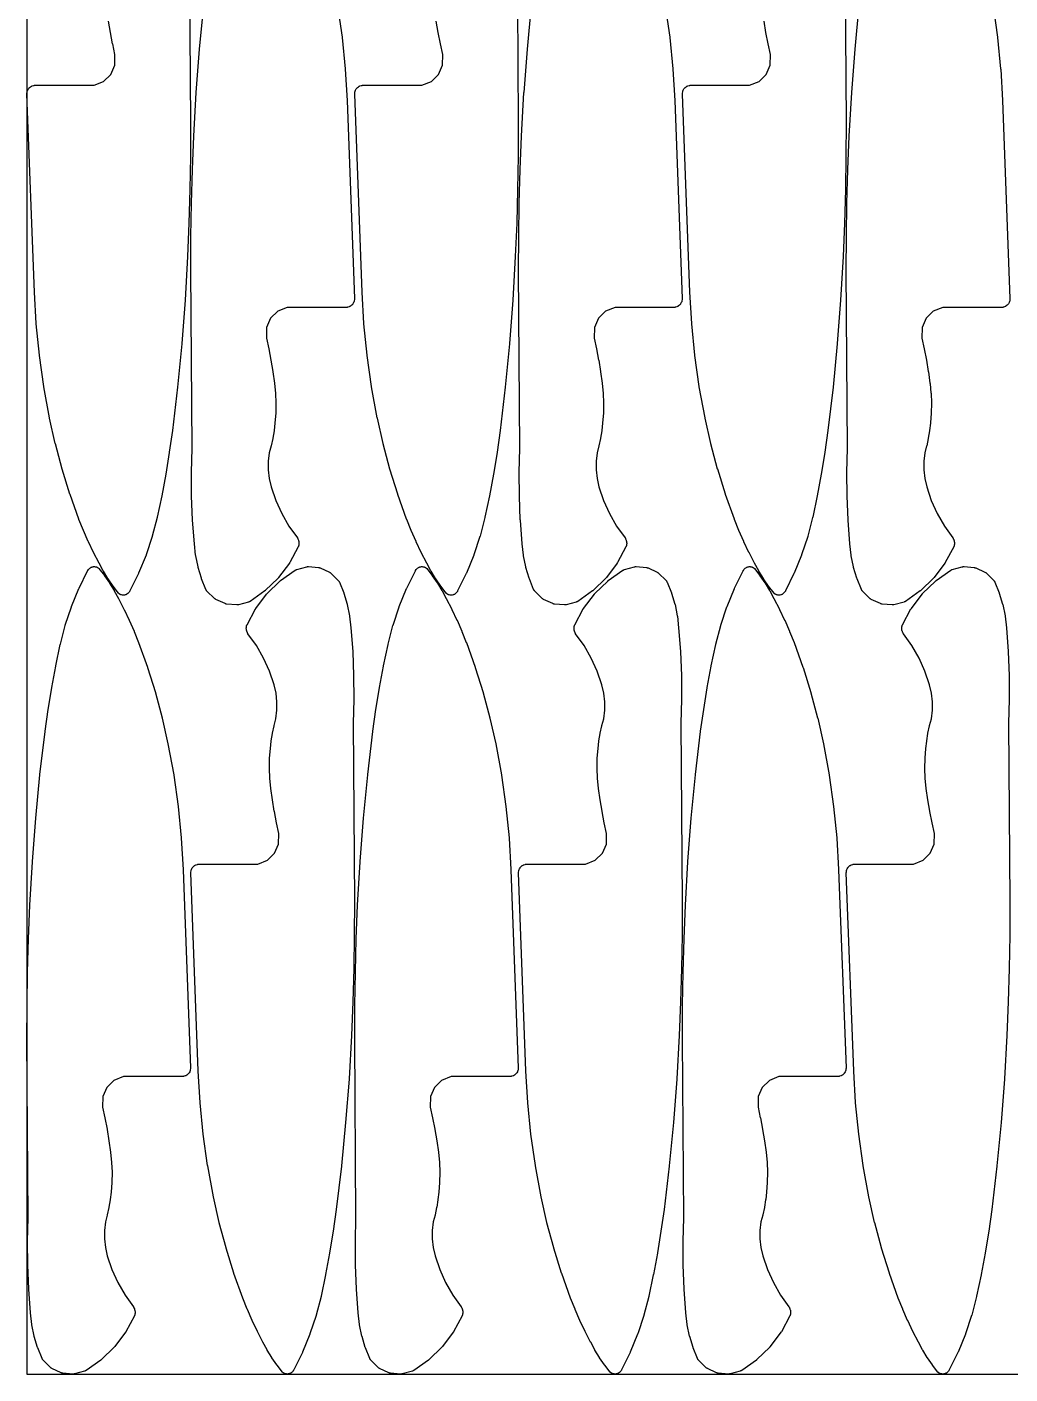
# Model space of a CAD drawing. Header units: metres. Extents: x 0 to 3000, y 0 to 1100.
# Drawn here: x 0 to 401, y 0 to 550 of the extents above; entities that cross this region are included whole.
import ezdxf

# ---------------------------------------------------------------- set-up
doc = ezdxf.new("R2010")
doc.units = ezdxf.units.M

msp = doc.modelspace()

# ---------------------------------------------------------------- linework, layer by layer
at = {"color": 7}
msp.add_lwpolyline([(0, 0), (3000, 0), (3000, 1100), (0, 1100), (0, 0)], close=True, dxfattribs=at)
at = {"color": 1}
for points in [[(66.27, 583.81), (66.79, 510.93), (66.79, 510.92), (66.79, 510.91), (66.74, 497.26), (66.74, 497.24), (66.51, 483.6), (66.51, 483.57), (66.13, 469.94), (66.13, 469.91), (65.58, 456.28), (65.58, 456.26), (65.58, 456.25), (64.58, 438.49), (64.58, 438.44), (63.21, 420.71), (63.21, 420.67), (61.48, 402.96), (61.47, 402.92), (59.37, 385.25), (59.37, 385.23), (59.37, 385.21), (58.12, 376.34), (58.11, 376.3), (56.67, 367.46), (56.66, 367.42), (55.02, 358.61), (55.01, 358.57), (53.17, 349.81), (53.16, 349.76), (53.15, 349.72), (51.18, 342.05), (51.14, 341.91), (48.64, 334.41), (48.6, 334.28), (45.59, 326.96), (45.53, 326.84), (42.03, 319.73), (42.02, 319.71), (42.01, 319.69), (41.97, 319.63), (41.93, 319.56), (41.92, 319.54), (41.91, 319.52), (41.7, 319.2), (41.58, 319.04), (41.45, 318.9), (41.31, 318.76), (41.15, 318.64), (40.84, 318.43), (40.68, 318.33), (40.51, 318.25), (40.33, 318.18), (40.15, 318.13), (39.78, 318.05), (39.59, 318.01), (39.4, 318), (39.2, 318), (39.01, 318.03), (38.62, 318.09), (38.57, 318.11), (38.52, 318.11), (38.48, 318.13), (38.43, 318.14), (38.38, 318.15), (38.33, 318.17), (38.29, 318.18), (38.25, 318.2), (38.2, 318.22), (38.15, 318.24), (38.11, 318.26), (38.07, 318.28), (38.02, 318.3), (37.98, 318.33), (37.94, 318.35), (37.9, 318.37), (37.85, 318.4), (37.81, 318.43), (37.77, 318.46), (37.73, 318.49), (37.7, 318.52), (37.65, 318.55), (37.62, 318.58), (37.59, 318.61), (37.55, 318.65), (37.51, 318.69), (37.48, 318.72), (37.45, 318.76), (37.42, 318.8), (37.38, 318.84), (35.2, 321.64), (35.13, 321.73), (33.11, 324.66), (33.04, 324.75), (31.19, 327.78), (31.13, 327.88), (29.45, 331.02), (29.44, 331.03), (29.43, 331.05), (27.19, 335.38), (27.16, 335.44), (25.06, 339.84), (25.03, 339.9), (23.07, 344.37), (23.05, 344.43), (21.23, 348.96), (21.22, 349), (21.21, 349.03), (17.6, 359.1), (17.57, 359.18), (14.39, 369.39), (14.36, 369.47), (11.6, 379.8), (11.58, 379.88), (9.24, 390.32), (9.23, 390.35), (9.23, 390.39), (6.89, 403.06), (6.88, 403.14), (5.07, 415.88), (5.06, 415.97), (3.79, 428.77), (3.78, 428.86), (3.03, 441.71), (3.03, 441.73), (3.03, 441.75), (0, 522.58), (0, 522.67), (0, 522.76), (0, 522.77), (0, 522.77), (0.01, 522.86), (0.02, 522.95), (0.11, 523.51), (0.14, 523.69), (0.19, 523.87), (0.26, 524.04), (0.35, 524.21), (0.62, 524.67), (0.72, 524.83), (0.83, 524.97), (0.95, 525.1), (1.09, 525.23), (1.51, 525.57), (1.66, 525.68), (1.82, 525.77), (1.99, 525.86), (2.16, 525.92), (2.69, 526.09), (2.71, 526.1), (2.72, 526.1), (2.8, 526.12), (2.88, 526.14), (2.9, 526.15), (2.91, 526.15), (3, 526.16), (3.08, 526.18), (3.09, 526.18), (3.11, 526.18), (3.19, 526.18), (3.27, 526.19), (3.29, 526.19), (3.3, 526.19), (27.39, 526.19), (31.31, 527.77), (31.31, 527.77), (34.21, 530.62), (35.84, 534.33), (35.94, 538.71), (35, 543.07), (34.99, 543.11), (34.1, 547.72), (34.09, 547.77), (33.31, 552.4)], [(200.06, 583.81), (200.58, 510.93), (200.58, 510.92), (200.58, 510.91), (200.52, 497.26), (200.52, 497.24), (200.3, 483.6), (200.3, 483.57), (199.91, 469.94), (199.91, 469.91), (199.36, 456.28), (199.36, 456.26), (199.36, 456.25), (198.36, 438.49), (198.36, 438.44), (197, 420.71), (196.99, 420.67), (195.26, 402.96), (195.26, 402.92), (193.16, 385.25), (193.15, 385.23), (193.15, 385.21), (191.9, 376.34), (191.9, 376.3), (190.45, 367.46), (190.45, 367.42), (188.81, 358.61), (188.8, 358.57), (186.96, 349.81), (186.95, 349.76), (186.94, 349.72), (184.96, 342.05), (184.93, 341.91), (182.43, 334.41), (182.38, 334.28), (179.38, 326.96), (179.32, 326.84), (175.81, 319.73), (175.8, 319.71), (175.79, 319.69), (175.76, 319.63), (175.72, 319.56), (175.71, 319.54), (175.69, 319.52), (175.48, 319.2), (175.37, 319.04), (175.24, 318.9), (175.09, 318.76), (174.94, 318.64), (174.63, 318.43), (174.47, 318.33), (174.3, 318.25), (174.12, 318.18), (173.93, 318.13), (173.57, 318.05), (173.38, 318.01), (173.18, 318), (172.99, 318), (172.79, 318.03), (172.41, 318.09), (172.36, 318.11), (172.31, 318.11), (172.26, 318.13), (172.22, 318.14), (172.17, 318.15), (172.12, 318.17), (172.08, 318.18), (172.03, 318.2), (171.98, 318.22), (171.94, 318.24), (171.89, 318.26), (171.85, 318.28), (171.81, 318.3), (171.76, 318.33), (171.72, 318.35), (171.68, 318.37), (171.64, 318.4), (171.6, 318.43), (171.56, 318.46), (171.52, 318.49), (171.48, 318.52), (171.44, 318.55), (171.41, 318.58), (171.37, 318.61), (171.34, 318.65), (171.3, 318.69), (171.27, 318.72), (171.24, 318.76), (171.2, 318.8), (171.17, 318.84), (168.98, 321.64), (168.92, 321.73), (166.89, 324.66), (166.83, 324.75), (164.97, 327.78), (164.92, 327.88), (163.23, 331.02), (163.23, 331.03), (163.22, 331.05), (160.98, 335.38), (160.95, 335.44), (158.85, 339.84), (158.82, 339.9), (156.86, 344.37), (156.84, 344.43), (155.02, 348.96), (155.01, 349), (154.99, 349.03), (151.39, 359.1), (151.36, 359.18), (148.17, 369.39), (148.15, 369.47), (145.38, 379.8), (145.37, 379.88), (143.03, 390.32), (143.02, 390.35), (143.01, 390.39), (140.68, 403.06), (140.67, 403.14), (138.86, 415.88), (138.85, 415.97), (137.57, 428.77), (137.56, 428.86), (136.82, 441.71), (136.82, 441.73), (136.81, 441.75), (133.79, 522.58), (133.79, 522.67), (133.79, 522.76), (133.79, 522.77), (133.79, 522.77), (133.8, 522.86), (133.81, 522.95), (133.89, 523.51), (133.93, 523.69), (133.98, 523.87), (134.05, 524.04), (134.14, 524.21), (134.41, 524.67), (134.5, 524.83), (134.62, 524.97), (134.74, 525.1), (134.88, 525.23), (135.3, 525.57), (135.45, 525.68), (135.6, 525.77), (135.77, 525.86), (135.95, 525.92), (136.48, 526.09), (136.49, 526.1), (136.51, 526.1), (136.59, 526.12), (136.67, 526.14), (136.68, 526.15), (136.7, 526.15), (136.78, 526.16), (136.86, 526.18), (136.88, 526.18), (136.89, 526.18), (136.98, 526.18), (137.06, 526.19), (137.07, 526.19), (137.09, 526.19), (161.18, 526.19), (165.1, 527.77), (165.1, 527.77), (168, 530.62), (169.63, 534.33), (169.73, 538.71), (168.78, 543.07), (168.77, 543.11), (167.89, 547.72), (167.88, 547.77), (167.1, 552.4)], [(333.84, 583.81), (334.36, 510.93), (334.36, 510.92), (334.36, 510.91), (334.31, 497.26), (334.31, 497.24), (334.09, 483.6), (334.08, 483.57), (333.7, 469.94), (333.7, 469.91), (333.15, 456.28), (333.15, 456.26), (333.15, 456.25), (332.15, 438.49), (332.15, 438.44), (330.78, 420.71), (330.78, 420.67), (329.05, 402.96), (329.04, 402.92), (326.94, 385.25), (326.94, 385.23), (326.94, 385.21), (325.69, 376.34), (325.68, 376.3), (324.24, 367.46), (324.23, 367.42), (322.59, 358.61), (322.58, 358.57), (320.75, 349.81), (320.73, 349.76), (320.73, 349.72), (318.75, 342.05), (318.71, 341.91), (316.22, 334.41), (316.17, 334.28), (313.16, 326.96), (313.11, 326.84), (309.6, 319.73), (309.59, 319.71), (309.58, 319.69), (309.54, 319.63), (309.5, 319.56), (309.49, 319.54), (309.48, 319.52), (309.27, 319.2), (309.15, 319.04), (309.02, 318.9), (308.88, 318.76), (308.72, 318.64), (308.41, 318.43), (308.25, 318.33), (308.08, 318.25), (307.9, 318.18), (307.72, 318.13), (307.35, 318.05), (307.16, 318.01), (306.97, 318), (306.77, 318), (306.58, 318.03), (306.2, 318.09), (306.15, 318.11), (306.09, 318.11), (306.05, 318.13), (306, 318.14), (305.96, 318.15), (305.91, 318.17), (305.86, 318.18), (305.82, 318.2), (305.77, 318.22), (305.72, 318.24), (305.68, 318.26), (305.64, 318.28), (305.59, 318.3), (305.55, 318.33), (305.51, 318.35), (305.47, 318.37), (305.42, 318.4), (305.38, 318.43), (305.34, 318.46), (305.31, 318.49), (305.27, 318.52), (305.23, 318.55), (305.19, 318.58), (305.16, 318.61), (305.12, 318.65), (305.08, 318.69), (305.05, 318.72), (305.02, 318.76), (304.99, 318.8), (304.96, 318.84), (302.77, 321.64), (302.7, 321.73), (300.68, 324.66), (300.62, 324.75), (298.76, 327.78), (298.7, 327.88), (297.02, 331.02), (297.01, 331.03), (297, 331.05), (294.76, 335.38), (294.73, 335.44), (292.63, 339.84), (292.61, 339.9), (290.65, 344.37), (290.62, 344.43), (288.81, 348.96), (288.79, 349), (288.78, 349.03), (285.17, 359.1), (285.15, 359.18), (281.96, 369.39), (281.94, 369.47), (279.17, 379.8), (279.15, 379.88), (276.81, 390.32), (276.81, 390.35), (276.8, 390.39), (274.47, 403.06), (274.45, 403.14), (272.65, 415.88), (272.64, 415.97), (271.36, 428.77), (271.35, 428.86), (270.6, 441.71), (270.6, 441.73), (270.6, 441.75), (267.57, 522.58), (267.57, 522.67), (267.57, 522.76), (267.57, 522.77), (267.57, 522.77), (267.58, 522.86), (267.59, 522.95), (267.68, 523.51), (267.71, 523.69), (267.77, 523.87), (267.84, 524.04), (267.92, 524.21), (268.19, 524.67), (268.29, 524.83), (268.4, 524.97), (268.53, 525.1), (268.66, 525.23), (269.08, 525.57), (269.23, 525.68), (269.39, 525.77), (269.56, 525.86), (269.73, 525.92), (270.26, 526.09), (270.28, 526.1), (270.3, 526.1), (270.38, 526.12), (270.45, 526.14), (270.47, 526.15), (270.49, 526.15), (270.57, 526.16), (270.65, 526.18), (270.66, 526.18), (270.68, 526.18), (270.76, 526.18), (270.84, 526.19), (270.86, 526.19), (270.88, 526.19), (294.96, 526.19), (298.88, 527.77), (298.88, 527.77), (301.78, 530.62), (303.41, 534.33), (303.51, 538.71), (302.57, 543.07), (302.56, 543.11), (301.67, 547.72), (301.66, 547.77), (300.89, 552.4)], [(126.81, 558.52), (128.61, 545.78), (128.62, 545.7), (129.9, 532.89), (129.91, 532.8), (130.66, 519.95), (130.66, 519.93), (130.66, 519.91), (133.69, 439.08), (133.68, 438.99), (133.68, 438.9), (133.68, 438.89), (133.68, 438.89), (133.67, 438.8), (133.66, 438.71), (133.58, 438.15), (133.54, 437.97), (133.49, 437.79), (133.42, 437.62), (133.34, 437.46), (133.07, 436.99), (132.97, 436.83), (132.86, 436.69), (132.73, 436.56), (132.6, 436.43), (132.18, 436.09), (132.03, 435.98), (131.87, 435.89), (131.7, 435.81), (131.53, 435.74), (130.99, 435.57), (130.98, 435.56), (130.96, 435.56), (130.88, 435.54), (130.8, 435.52), (130.79, 435.52), (130.77, 435.51), (130.69, 435.5), (130.61, 435.49), (130.59, 435.48), (130.58, 435.48), (130.5, 435.48), (130.41, 435.47), (130.4, 435.47), (130.38, 435.47), (106.29, 435.47), (102.37, 433.89), (102.37, 433.89), (99.48, 431.05), (97.84, 427.33), (97.74, 422.95), (98.69, 418.59), (98.7, 418.55), (99.59, 413.94), (99.59, 413.89), (100.37, 409.26), (100.38, 409.22), (101.05, 404.57), (101.05, 404.53), (101.06, 404.49), (101.46, 400.54), (101.46, 400.42), (101.62, 396.46), (101.62, 396.34), (101.54, 392.38), (101.54, 392.26), (101.22, 388.31), (101.21, 388.28), (101.21, 388.25), (100.87, 385.22), (100.86, 385.11), (100.37, 382.11), (100.35, 382.01), (99.7, 379.03), (99.68, 378.93), (98.92, 376.13), (98.53, 372.67), (98.52, 369.15), (98.91, 365.66), (99.7, 362.21), (101.59, 356.66), (104, 351.32), (106.92, 346.24), (110.38, 341.38), (110.43, 341.3), (110.48, 341.22), (110.48, 341.22), (110.49, 341.21), (110.53, 341.13), (110.57, 341.05), (110.74, 340.69), (110.81, 340.52), (110.86, 340.34), (110.95, 339.96), (110.99, 339.78), (111.01, 339.6), (111.03, 339.21), (111.03, 339.02), (111.02, 338.83), (110.96, 338.45), (110.95, 338.38), (110.94, 338.32), (110.93, 338.28), (110.93, 338.25), (110.91, 338.19), (110.89, 338.13), (110.88, 338.1), (110.88, 338.06), (110.85, 338), (110.83, 337.94), (110.81, 337.91), (110.8, 337.88), (110.77, 337.82), (110.74, 337.76), (107.28, 331.3), (107.21, 331.17), (107.12, 331.04), (102.73, 325.22), (102.63, 325.11), (102.53, 324.99), (97.3, 319.92), (97.19, 319.81), (97.06, 319.72), (91.08, 315.48), (91.04, 315.45), (90.99, 315.42), (90.95, 315.4), (90.92, 315.38), (90.87, 315.35), (90.82, 315.32), (90.78, 315.31), (90.74, 315.29), (90.69, 315.27), (90.64, 315.25), (90.6, 315.23), (90.56, 315.22), (90.51, 315.2), (90.45, 315.19), (86.34, 314.07), (86.16, 314.03), (85.99, 314.01), (85.81, 314), (85.64, 314.01), (81.51, 314.37), (81.34, 314.39), (81.17, 314.43), (81.01, 314.48), (80.85, 314.55), (77.09, 316.28), (76.93, 316.37), (76.78, 316.46), (76.64, 316.57), (76.51, 316.68), (73.49, 319.7), (73.49, 319.7), (73.48, 319.71), (73.42, 319.78), (73.36, 319.84), (73.36, 319.85), (73.35, 319.86), (73.3, 319.93), (73.25, 320), (73.24, 320.01), (73.24, 320.01), (73.19, 320.09), (73.14, 320.17), (73.14, 320.18), (73.14, 320.18), (73.1, 320.27), (73.06, 320.35), (73.06, 320.35), (73.05, 320.36), (71.29, 324.7), (71.23, 324.88), (69.87, 329.35), (69.83, 329.53), (68.89, 334.11), (68.86, 334.29), (68.34, 338.95), (68.34, 338.99), (68.34, 339.02), (67.62, 348.67), (67.62, 348.74), (67.23, 358.41), (67.22, 358.47), (67.16, 368.15), (67.16, 368.21), (67.42, 377.85), (66.89, 450.73), (66.89, 450.74), (66.89, 450.75), (66.95, 464.4), (66.95, 464.42), (67.17, 478.06), (67.17, 478.09), (67.56, 491.72), (67.56, 491.75), (68.11, 505.38), (68.11, 505.4), (68.11, 505.41), (69.11, 523.18), (69.11, 523.22), (70.48, 540.95), (70.48, 540.99), (72.21, 558.7)], [(260.59, 558.52), (262.4, 545.78), (262.41, 545.7), (263.69, 532.89), (263.69, 532.8), (264.44, 519.95), (264.44, 519.93), (264.44, 519.91), (267.47, 439.08), (267.47, 438.99), (267.47, 438.9), (267.47, 438.89), (267.47, 438.89), (267.46, 438.8), (267.45, 438.71), (267.37, 438.15), (267.33, 437.97), (267.28, 437.79), (267.21, 437.62), (267.12, 437.46), (266.85, 436.99), (266.75, 436.83), (266.64, 436.69), (266.52, 436.56), (266.38, 436.43), (265.96, 436.09), (265.81, 435.98), (265.65, 435.89), (265.49, 435.81), (265.31, 435.74), (264.78, 435.57), (264.76, 435.56), (264.75, 435.56), (264.67, 435.54), (264.59, 435.52), (264.57, 435.52), (264.56, 435.51), (264.48, 435.5), (264.4, 435.49), (264.38, 435.48), (264.36, 435.48), (264.28, 435.48), (264.2, 435.47), (264.18, 435.47), (264.17, 435.47), (240.08, 435.47), (236.16, 433.89), (236.16, 433.89), (233.26, 431.05), (231.63, 427.33), (231.53, 422.95), (232.48, 418.59), (232.49, 418.55), (233.37, 413.94), (233.38, 413.89), (234.16, 409.26), (234.17, 409.22), (234.83, 404.57), (234.84, 404.53), (234.84, 404.49), (235.24, 400.54), (235.25, 400.42), (235.41, 396.46), (235.41, 396.34), (235.33, 392.38), (235.32, 392.26), (235, 388.31), (235, 388.28), (235, 388.25), (234.66, 385.22), (234.65, 385.11), (234.15, 382.11), (234.14, 382.01), (233.49, 379.03), (233.46, 378.93), (232.7, 376.13), (232.31, 372.67), (232.31, 369.15), (232.7, 365.66), (233.48, 362.21), (235.37, 356.66), (237.79, 351.32), (240.71, 346.24), (244.17, 341.38), (244.22, 341.3), (244.27, 341.22), (244.27, 341.22), (244.27, 341.21), (244.32, 341.13), (244.36, 341.05), (244.52, 340.69), (244.59, 340.52), (244.64, 340.34), (244.74, 339.96), (244.77, 339.78), (244.79, 339.6), (244.82, 339.21), (244.82, 339.02), (244.8, 338.83), (244.75, 338.45), (244.74, 338.38), (244.73, 338.32), (244.72, 338.28), (244.71, 338.25), (244.7, 338.19), (244.68, 338.13), (244.67, 338.1), (244.66, 338.06), (244.64, 338), (244.61, 337.94), (244.6, 337.91), (244.59, 337.88), (244.56, 337.82), (244.53, 337.76), (241.07, 331.3), (240.99, 331.17), (240.9, 331.04), (236.52, 325.22), (236.42, 325.11), (236.31, 324.99), (231.09, 319.92), (230.97, 319.81), (230.85, 319.72), (224.87, 315.48), (224.82, 315.45), (224.77, 315.42), (224.74, 315.4), (224.7, 315.38), (224.65, 315.35), (224.6, 315.32), (224.57, 315.31), (224.53, 315.29), (224.48, 315.27), (224.42, 315.25), (224.38, 315.23), (224.35, 315.22), (224.29, 315.2), (224.24, 315.19), (220.12, 314.07), (219.95, 314.03), (219.78, 314.01), (219.6, 314), (219.42, 314.01), (215.3, 314.37), (215.13, 314.39), (214.96, 314.43), (214.79, 314.48), (214.63, 314.55), (210.87, 316.28), (210.71, 316.37), (210.57, 316.46), (210.43, 316.57), (210.3, 316.68), (207.28, 319.7), (207.28, 319.7), (207.27, 319.71), (207.21, 319.78), (207.15, 319.84), (207.14, 319.85), (207.14, 319.86), (207.09, 319.93), (207.03, 320), (207.03, 320.01), (207.02, 320.01), (206.98, 320.09), (206.93, 320.17), (206.93, 320.18), (206.92, 320.18), (206.89, 320.27), (206.85, 320.35), (206.84, 320.35), (206.84, 320.36), (205.08, 324.7), (205.02, 324.88), (203.66, 329.35), (203.61, 329.53), (202.67, 334.11), (202.64, 334.29), (202.13, 338.95), (202.13, 338.99), (202.12, 339.02), (201.41, 348.67), (201.4, 348.74), (201.01, 358.41), (201.01, 358.47), (200.94, 368.15), (200.94, 368.21), (201.2, 377.85), (200.68, 450.73), (200.68, 450.74), (200.68, 450.75), (200.74, 464.4), (200.74, 464.42), (200.96, 478.06), (200.96, 478.09), (201.34, 491.72), (201.35, 491.75), (201.9, 505.38), (201.9, 505.4), (201.9, 505.41), (202.89, 523.18), (202.9, 523.22), (204.26, 540.95), (204.26, 540.99), (206, 558.7)], [(394.38, 558.52), (396.18, 545.78), (396.19, 545.7), (397.47, 532.89), (397.48, 532.8), (398.23, 519.95), (398.23, 519.93), (398.23, 519.91), (401.26, 439.08), (401.26, 438.99), (401.26, 438.9), (401.26, 438.89), (401.26, 438.89), (401.25, 438.8), (401.24, 438.71), (401.15, 438.15), (401.12, 437.97), (401.06, 437.79), (400.99, 437.62), (400.91, 437.46), (400.64, 436.99), (400.54, 436.83), (400.43, 436.69), (400.3, 436.56), (400.17, 436.43), (399.75, 436.09), (399.6, 435.98), (399.44, 435.89), (399.27, 435.81), (399.1, 435.74), (398.57, 435.57), (398.55, 435.56), (398.53, 435.56), (398.45, 435.54), (398.38, 435.52), (398.36, 435.52), (398.34, 435.51), (398.26, 435.5), (398.18, 435.49), (398.17, 435.48), (398.15, 435.48), (398.07, 435.48), (397.99, 435.47), (397.97, 435.47), (397.95, 435.47), (373.87, 435.47), (369.95, 433.89), (369.95, 433.89), (367.05, 431.05), (365.41, 427.33), (365.32, 422.95), (366.26, 418.59), (366.27, 418.55), (367.16, 413.94), (367.17, 413.89), (367.94, 409.26), (367.95, 409.22), (368.62, 404.57), (368.62, 404.53), (368.63, 404.49), (369.03, 400.54), (369.04, 400.42), (369.19, 396.46), (369.2, 396.34), (369.12, 392.38), (369.11, 392.26), (368.79, 388.31), (368.78, 388.28), (368.78, 388.25), (368.45, 385.22), (368.43, 385.11), (367.94, 382.11), (367.92, 382.01), (367.27, 379.03), (367.25, 378.93), (366.49, 376.13), (366.1, 372.67), (366.09, 369.15), (366.48, 365.66), (367.27, 362.21), (369.16, 356.66), (371.57, 351.32), (374.49, 346.24), (377.96, 341.38), (378, 341.3), (378.05, 341.22), (378.06, 341.22), (378.06, 341.21), (378.1, 341.13), (378.14, 341.05), (378.31, 340.69), (378.38, 340.52), (378.43, 340.34), (378.52, 339.96), (378.56, 339.78), (378.58, 339.6), (378.6, 339.21), (378.6, 339.02), (378.59, 338.83), (378.54, 338.45), (378.52, 338.38), (378.51, 338.32), (378.51, 338.28), (378.5, 338.25), (378.48, 338.19), (378.47, 338.13), (378.46, 338.1), (378.45, 338.06), (378.42, 338), (378.4, 337.94), (378.39, 337.91), (378.37, 337.88), (378.34, 337.82), (378.32, 337.76), (374.86, 331.3), (374.78, 331.17), (374.69, 331.04), (370.3, 325.22), (370.21, 325.11), (370.1, 324.99), (364.87, 319.92), (364.76, 319.81), (364.64, 319.72), (358.66, 315.48), (358.61, 315.45), (358.56, 315.42), (358.53, 315.4), (358.49, 315.38), (358.44, 315.35), (358.39, 315.32), (358.35, 315.31), (358.32, 315.29), (358.26, 315.27), (358.21, 315.25), (358.17, 315.23), (358.13, 315.22), (358.08, 315.2), (358.02, 315.19), (353.91, 314.07), (353.74, 314.03), (353.56, 314.01), (353.39, 314), (353.21, 314.01), (349.08, 314.37), (348.91, 314.39), (348.74, 314.43), (348.58, 314.48), (348.42, 314.55), (344.66, 316.28), (344.5, 316.37), (344.35, 316.46), (344.21, 316.57), (344.08, 316.68), (341.07, 319.7), (341.06, 319.7), (341.06, 319.71), (341, 319.78), (340.93, 319.84), (340.93, 319.85), (340.92, 319.86), (340.87, 319.93), (340.82, 320), (340.81, 320.01), (340.81, 320.01), (340.76, 320.09), (340.72, 320.17), (340.71, 320.18), (340.71, 320.18), (340.67, 320.27), (340.63, 320.35), (340.63, 320.35), (340.63, 320.36), (338.86, 324.7), (338.8, 324.88), (337.44, 329.35), (337.4, 329.53), (336.46, 334.11), (336.43, 334.29), (335.91, 338.95), (335.91, 338.99), (335.91, 339.02), (335.19, 348.67), (335.19, 348.74), (334.8, 358.41), (334.8, 358.47), (334.73, 368.15), (334.73, 368.21), (334.99, 377.85), (334.46, 450.73), (334.47, 450.74), (334.46, 450.75), (334.52, 464.4), (334.52, 464.42), (334.74, 478.06), (334.74, 478.09), (335.13, 491.72), (335.13, 491.75), (335.68, 505.38), (335.68, 505.4), (335.68, 505.41), (336.68, 523.18), (336.68, 523.22), (338.05, 540.95), (338.05, 540.99), (339.78, 558.7)]]:
    msp.add_lwpolyline(points, dxfattribs=at)
for points in [[(35.48, 119.89), (32.58, 117.05), (30.95, 113.33), (30.85, 108.95), (31.8, 104.59), (31.81, 104.55), (32.69, 99.94), (32.7, 99.89), (33.48, 95.26), (33.49, 95.22), (34.15, 90.57), (34.16, 90.53), (34.16, 90.49), (34.56, 86.54), (34.57, 86.42), (34.73, 82.46), (34.73, 82.34), (34.65, 78.38), (34.64, 78.26), (34.32, 74.31), (34.32, 74.28), (34.32, 74.25), (33.98, 71.22), (33.97, 71.11), (33.48, 68.11), (33.46, 68.01), (32.81, 65.03), (32.79, 64.93), (32.03, 62.13), (31.63, 58.67), (31.63, 55.15), (32.02, 51.66), (32.8, 48.21), (34.69, 42.66), (37.11, 37.32), (40.03, 32.24), (43.49, 27.38), (43.54, 27.3), (43.59, 27.22), (43.59, 27.22), (43.6, 27.21), (43.64, 27.13), (43.68, 27.05), (43.84, 26.69), (43.91, 26.52), (43.97, 26.34), (44.06, 25.96), (44.1, 25.78), (44.11, 25.6), (44.14, 25.21), (44.14, 25.02), (44.12, 24.83), (44.07, 24.45), (44.06, 24.38), (44.05, 24.32), (44.04, 24.28), (44.04, 24.25), (44.02, 24.19), (44, 24.13), (43.99, 24.1), (43.98, 24.06), (43.96, 24), (43.94, 23.94), (43.92, 23.91), (43.91, 23.88), (43.88, 23.82), (43.85, 23.76), (40.39, 17.3), (40.31, 17.17), (40.23, 17.04), (35.84, 11.22), (35.74, 11.11), (35.64, 10.99), (30.41, 5.92), (30.29, 5.81), (30.17, 5.72), (24.19, 1.48), (24.14, 1.45), (24.1, 1.42), (24.06, 1.4), (24.03, 1.38), (23.97, 1.35), (23.92, 1.32), (23.89, 1.31), (23.85, 1.29), (23.8, 1.27), (23.75, 1.25), (23.71, 1.23), (23.67, 1.22), (23.61, 1.2), (23.56, 1.19), (19.44, 0.07), (19.27, 0.03), (19.1, 0.01), (18.92, 0), (18.75, 0.01), (14.62, 0.37), (14.45, 0.39), (14.28, 0.43), (14.11, 0.48), (13.95, 0.55), (10.19, 2.28), (10.04, 2.37), (9.89, 2.46), (9.75, 2.57), (9.62, 2.68), (6.6, 5.7), (6.6, 5.7), (6.59, 5.71), (6.53, 5.78), (6.47, 5.84), (6.47, 5.85), (6.46, 5.86), (6.41, 5.93), (6.35, 6), (6.35, 6.01), (6.34, 6.01), (6.3, 6.09), (6.25, 6.17), (6.25, 6.18), (6.24, 6.18), (6.21, 6.27), (6.17, 6.35), (6.17, 6.35), (6.16, 6.36), (4.4, 10.7), (4.34, 10.88), (2.98, 15.35), (2.94, 15.53), (1.99, 20.11), (1.97, 20.29), (1.45, 24.95), (1.45, 24.99), (1.44, 25.02), (0.73, 34.67), (0.72, 34.74), (0.33, 44.41), (0.33, 44.47), (0.26, 54.15), (0.27, 54.21), (0.52, 63.85), (0, 136.73), (0, 136.74), (0, 136.75), (0.06, 150.4), (0.06, 150.42), (0.28, 164.06), (0.28, 164.09), (0.67, 177.72), (0.67, 177.75), (1.22, 191.38), (1.22, 191.4), (1.22, 191.41), (2.21, 209.18), (2.22, 209.22), (3.58, 226.95), (3.59, 226.99), (5.32, 244.7), (5.32, 244.74), (7.42, 262.41), (7.42, 262.43), (7.43, 262.45), (8.67, 271.32), (8.68, 271.36), (10.12, 280.2), (10.13, 280.24), (11.77, 289.05), (11.78, 289.09), (13.62, 297.86), (13.63, 297.9), (13.64, 297.94), (15.61, 305.61), (15.65, 305.75), (18.15, 313.25), (18.2, 313.38), (21.2, 320.7), (21.26, 320.83), (24.76, 327.93), (24.78, 327.95), (24.79, 327.97), (24.82, 328.03), (24.86, 328.1), (24.87, 328.12), (24.88, 328.14), (25.1, 328.46), (25.21, 328.62), (25.34, 328.77), (25.48, 328.9), (25.64, 329.02), (25.95, 329.23), (26.11, 329.33), (26.28, 329.41), (26.46, 329.48), (26.64, 329.53), (27.01, 329.61), (27.2, 329.65), (27.4, 329.66), (27.59, 329.66), (27.79, 329.63), (28.17, 329.57), (28.22, 329.56), (28.27, 329.55), (28.32, 329.53), (28.36, 329.52), (28.41, 329.51), (28.46, 329.49), (28.5, 329.48), (28.55, 329.46), (28.59, 329.44), (28.64, 329.42), (28.68, 329.4), (28.73, 329.38), (28.77, 329.36), (28.82, 329.34), (28.86, 329.31), (28.9, 329.29), (28.94, 329.26), (28.98, 329.23), (29.02, 329.2), (29.06, 329.18), (29.1, 329.14), (29.14, 329.11), (29.17, 329.08), (29.21, 329.05), (29.24, 329.01), (29.28, 328.97), (29.31, 328.94), (29.34, 328.91), (29.37, 328.86), (29.41, 328.83), (31.6, 326.02), (31.66, 325.93), (33.69, 323), (33.75, 322.91), (35.61, 319.88), (35.66, 319.78), (37.35, 316.64), (37.35, 316.63), (37.36, 316.61), (39.6, 312.28), (39.63, 312.22), (41.73, 307.82), (41.76, 307.76), (43.72, 303.29), (43.74, 303.23), (45.56, 298.7), (45.57, 298.66), (45.59, 298.63), (49.19, 288.56), (49.22, 288.48), (52.41, 278.27), (52.43, 278.19), (55.19, 267.86), (55.21, 267.78), (57.55, 257.34), (57.56, 257.31), (57.57, 257.27), (59.9, 244.6), (59.91, 244.52), (61.72, 231.78), (61.73, 231.7), (63.01, 218.89), (63.01, 218.8), (63.76, 205.95), (63.76, 205.93), (63.76, 205.91), (66.79, 125.08), (66.79, 124.99), (66.79, 124.9), (66.79, 124.89), (66.79, 124.89), (66.78, 124.8), (66.77, 124.71), (66.69, 124.15), (66.65, 123.97), (66.6, 123.79), (66.53, 123.62), (66.44, 123.46), (66.17, 122.99), (66.07, 122.83), (65.96, 122.69), (65.84, 122.56), (65.7, 122.43), (65.28, 122.09), (65.13, 121.98), (64.97, 121.89), (64.81, 121.81), (64.63, 121.74), (64.1, 121.57), (64.08, 121.56), (64.07, 121.56), (63.99, 121.54), (63.91, 121.52), (63.89, 121.52), (63.88, 121.51), (63.8, 121.5), (63.72, 121.49), (63.7, 121.48), (63.68, 121.48), (63.6, 121.48), (63.52, 121.47), (63.5, 121.47), (63.49, 121.47), (39.4, 121.47), (35.48, 119.89)], [(98.2, 209.77), (101.1, 212.62), (102.74, 216.33), (102.83, 220.71), (101.89, 225.07), (101.88, 225.11), (100.99, 229.72), (100.98, 229.77), (100.21, 234.4), (100.2, 234.44), (99.53, 239.09), (99.53, 239.13), (99.52, 239.17), (99.12, 243.12), (99.11, 243.24), (98.96, 247.2), (98.95, 247.32), (99.04, 251.28), (99.04, 251.4), (99.36, 255.35), (99.37, 255.38), (99.37, 255.41), (99.7, 258.44), (99.72, 258.55), (100.21, 261.55), (100.23, 261.66), (100.88, 264.63), (100.9, 264.73), (101.66, 267.53), (102.05, 270.99), (102.06, 274.51), (101.67, 278), (100.88, 281.45), (98.99, 287), (96.58, 292.34), (93.66, 297.42), (90.2, 302.28), (90.15, 302.36), (90.1, 302.44), (90.09, 302.44), (90.09, 302.45), (90.05, 302.53), (90.01, 302.61), (89.84, 302.97), (89.77, 303.14), (89.72, 303.32), (89.63, 303.7), (89.59, 303.88), (89.57, 304.06), (89.55, 304.45), (89.55, 304.64), (89.56, 304.83), (89.61, 305.21), (89.63, 305.28), (89.64, 305.35), (89.64, 305.38), (89.65, 305.41), (89.67, 305.47), (89.68, 305.54), (89.69, 305.57), (89.7, 305.6), (89.73, 305.66), (89.75, 305.72), (89.76, 305.75), (89.78, 305.78), (89.81, 305.84), (89.83, 305.9), (93.29, 312.36), (93.37, 312.49), (93.46, 312.62), (97.85, 318.44), (97.94, 318.56), (98.05, 318.67), (103.28, 323.74), (103.39, 323.85), (103.51, 323.94), (109.49, 328.18), (109.54, 328.21), (109.59, 328.24), (109.63, 328.26), (109.66, 328.28), (109.71, 328.31), (109.76, 328.34), (109.8, 328.35), (109.84, 328.37), (109.89, 328.39), (109.94, 328.42), (109.98, 328.43), (110.02, 328.44), (110.07, 328.46), (110.13, 328.48), (114.24, 329.59), (114.41, 329.63), (114.59, 329.65), (114.76, 329.66), (114.94, 329.65), (119.07, 329.29), (119.24, 329.27), (119.41, 329.23), (119.57, 329.18), (119.73, 329.11), (123.49, 327.38), (123.65, 327.3), (123.8, 327.2), (123.94, 327.09), (124.07, 326.98), (127.08, 323.96), (127.09, 323.96), (127.09, 323.95), (127.16, 323.88), (127.22, 323.82), (127.22, 323.81), (127.23, 323.81), (127.28, 323.73), (127.33, 323.66), (127.34, 323.65), (127.34, 323.65), (127.39, 323.57), (127.43, 323.49), (127.44, 323.48), (127.44, 323.48), (127.48, 323.4), (127.52, 323.31), (127.52, 323.31), (127.52, 323.3), (129.29, 318.96), (129.35, 318.78), (130.71, 314.31), (130.75, 314.13), (131.69, 309.55), (131.72, 309.37), (132.24, 304.71), (132.24, 304.67), (132.24, 304.64), (132.96, 294.99), (132.96, 294.92), (133.35, 285.25), (133.35, 285.19), (133.42, 275.52), (133.42, 275.45), (133.16, 265.81), (133.69, 192.93), (133.69, 192.92), (133.69, 192.91), (133.63, 179.26), (133.63, 179.24), (133.41, 165.6), (133.41, 165.57), (133.02, 151.94), (133.02, 151.91), (132.47, 138.28), (132.47, 138.26), (132.47, 138.25), (131.47, 120.49), (131.47, 120.44), (130.1, 102.71), (130.1, 102.67), (128.37, 84.96), (128.36, 84.92), (126.26, 67.25), (126.26, 67.23), (126.26, 67.21), (125.01, 58.34), (125.01, 58.3), (123.56, 49.46), (123.55, 49.42), (121.91, 40.61), (121.9, 40.57), (120.07, 31.81), (120.06, 31.76), (120.05, 31.72), (118.07, 24.05), (118.03, 23.91), (115.54, 16.41), (115.49, 16.28), (112.48, 8.96), (112.43, 8.84), (108.92, 1.73), (108.91, 1.71), (108.9, 1.69), (108.86, 1.63), (108.83, 1.56), (108.81, 1.54), (108.8, 1.52), (108.59, 1.2), (108.47, 1.04), (108.34, 0.9), (108.2, 0.76), (108.05, 0.64), (107.74, 0.43), (107.57, 0.33), (107.4, 0.25), (107.23, 0.18), (107.04, 0.13), (106.68, 0.05), (106.48, 0.01), (106.29, 0), (106.09, 0), (105.9, 0.03), (105.52, 0.09), (105.47, 0.11), (105.42, 0.11), (105.37, 0.13), (105.33, 0.14), (105.28, 0.15), (105.23, 0.17), (105.18, 0.18), (105.14, 0.2), (105.09, 0.22), (105.04, 0.24), (105, 0.26), (104.96, 0.28), (104.91, 0.3), (104.87, 0.33), (104.83, 0.35), (104.79, 0.37), (104.75, 0.4), (104.7, 0.43), (104.67, 0.46), (104.63, 0.49), (104.59, 0.52), (104.55, 0.55), (104.51, 0.58), (104.48, 0.61), (104.44, 0.65), (104.41, 0.69), (104.38, 0.72), (104.34, 0.76), (104.31, 0.8), (104.28, 0.84), (102.09, 3.64), (102.02, 3.73), (100, 6.66), (99.94, 6.75), (98.08, 9.78), (98.02, 9.88), (96.34, 13.02), (96.33, 13.03), (96.33, 13.05), (94.08, 17.38), (94.05, 17.44), (91.95, 21.84), (91.93, 21.9), (89.97, 26.37), (89.94, 26.43), (88.13, 30.96), (88.11, 31), (88.1, 31.03), (84.49, 41.1), (84.47, 41.18), (81.28, 51.39), (81.26, 51.47), (78.49, 61.8), (78.47, 61.88), (76.13, 72.32), (76.13, 72.35), (76.12, 72.39), (73.79, 85.06), (73.77, 85.14), (71.97, 97.88), (71.96, 97.97), (70.68, 110.77), (70.67, 110.86), (69.92, 123.71), (69.92, 123.73), (69.92, 123.75), (66.89, 204.58), (66.89, 204.67), (66.89, 204.76), (66.9, 204.77), (66.9, 204.77), (66.91, 204.86), (66.91, 204.95), (67, 205.51), (67.03, 205.69), (67.09, 205.87), (67.16, 206.04), (67.24, 206.21), (67.51, 206.67), (67.61, 206.83), (67.72, 206.97), (67.85, 207.1), (67.98, 207.23), (68.4, 207.57), (68.55, 207.68), (68.71, 207.77), (68.88, 207.86), (69.05, 207.92), (69.59, 208.09), (69.6, 208.1), (69.62, 208.1), (69.7, 208.12), (69.77, 208.14), (69.79, 208.15), (69.81, 208.15), (69.89, 208.16), (69.97, 208.18), (69.99, 208.18), (70, 208.18), (70.08, 208.18), (70.16, 208.19), (70.18, 208.19), (70.2, 208.19), (94.29, 208.19), (98.2, 209.77)], [(169.27, 119.89), (166.37, 117.05), (164.74, 113.33), (164.64, 108.95), (165.58, 104.59), (165.59, 104.55), (166.48, 99.94), (166.49, 99.89), (167.27, 95.26), (167.27, 95.22), (167.94, 90.57), (167.94, 90.53), (167.95, 90.49), (168.35, 86.54), (168.36, 86.42), (168.52, 82.46), (168.52, 82.34), (168.44, 78.38), (168.43, 78.26), (168.11, 74.31), (168.11, 74.28), (168.1, 74.25), (167.77, 71.22), (167.75, 71.11), (167.26, 68.11), (167.24, 68.01), (166.6, 65.03), (166.57, 64.93), (165.81, 62.13), (165.42, 58.67), (165.42, 55.15), (165.81, 51.66), (166.59, 48.21), (168.48, 42.66), (170.89, 37.32), (173.81, 32.24), (177.28, 27.38), (177.33, 27.3), (177.37, 27.22), (177.38, 27.22), (177.38, 27.21), (177.42, 27.13), (177.46, 27.05), (177.63, 26.69), (177.7, 26.52), (177.75, 26.34), (177.84, 25.96), (177.88, 25.78), (177.9, 25.6), (177.92, 25.21), (177.92, 25.02), (177.91, 24.83), (177.86, 24.45), (177.85, 24.38), (177.84, 24.32), (177.83, 24.28), (177.82, 24.25), (177.8, 24.19), (177.79, 24.13), (177.78, 24.1), (177.77, 24.06), (177.74, 24), (177.72, 23.94), (177.71, 23.91), (177.7, 23.88), (177.67, 23.82), (177.64, 23.76), (174.18, 17.3), (174.1, 17.17), (174.01, 17.04), (169.62, 11.22), (169.53, 11.11), (169.42, 10.99), (164.19, 5.92), (164.08, 5.81), (163.96, 5.72), (157.98, 1.48), (157.93, 1.45), (157.88, 1.42), (157.85, 1.4), (157.81, 1.38), (157.76, 1.35), (157.71, 1.32), (157.67, 1.31), (157.64, 1.29), (157.58, 1.27), (157.53, 1.25), (157.49, 1.23), (157.45, 1.22), (157.4, 1.2), (157.34, 1.19), (153.23, 0.07), (153.06, 0.03), (152.88, 0.01), (152.71, 0), (152.53, 0.01), (148.4, 0.37), (148.23, 0.39), (148.06, 0.43), (147.9, 0.48), (147.74, 0.55), (143.98, 2.28), (143.82, 2.37), (143.67, 2.46), (143.53, 2.57), (143.4, 2.68), (140.39, 5.7), (140.38, 5.7), (140.38, 5.71), (140.32, 5.78), (140.26, 5.84), (140.25, 5.85), (140.25, 5.86), (140.19, 5.93), (140.14, 6), (140.13, 6.01), (140.13, 6.01), (140.08, 6.09), (140.04, 6.17), (140.03, 6.18), (140.03, 6.18), (139.99, 6.27), (139.95, 6.35), (139.95, 6.35), (139.95, 6.36), (138.18, 10.7), (138.12, 10.88), (136.77, 15.35), (136.72, 15.53), (135.78, 20.11), (135.75, 20.29), (135.23, 24.95), (135.23, 24.99), (135.23, 25.02), (134.51, 34.67), (134.51, 34.74), (134.12, 44.41), (134.12, 44.47), (134.05, 54.15), (134.05, 54.21), (134.31, 63.85), (133.79, 136.73), (133.79, 136.74), (133.79, 136.75), (133.84, 150.4), (133.84, 150.42), (134.06, 164.06), (134.07, 164.09), (134.45, 177.72), (134.45, 177.75), (135, 191.38), (135, 191.4), (135, 191.41), (136, 209.18), (136, 209.22), (137.37, 226.95), (137.37, 226.99), (139.1, 244.7), (139.11, 244.74), (141.21, 262.41), (141.21, 262.43), (141.21, 262.45), (142.46, 271.32), (142.47, 271.36), (143.91, 280.2), (143.92, 280.24), (145.56, 289.05), (145.57, 289.09), (147.4, 297.86), (147.42, 297.9), (147.42, 297.94), (149.4, 305.61), (149.44, 305.75), (151.93, 313.25), (151.98, 313.38), (154.99, 320.7), (155.04, 320.83), (158.55, 327.93), (158.56, 327.95), (158.57, 327.97), (158.61, 328.03), (158.65, 328.1), (158.66, 328.12), (158.67, 328.14), (158.88, 328.46), (159, 328.62), (159.13, 328.77), (159.27, 328.9), (159.43, 329.02), (159.74, 329.23), (159.9, 329.33), (160.07, 329.41), (160.25, 329.48), (160.43, 329.53), (160.8, 329.61), (160.99, 329.65), (161.18, 329.66), (161.38, 329.66), (161.57, 329.63), (161.95, 329.57), (162.01, 329.56), (162.06, 329.55), (162.1, 329.53), (162.15, 329.52), (162.2, 329.51), (162.25, 329.49), (162.29, 329.48), (162.33, 329.46), (162.38, 329.44), (162.43, 329.42), (162.47, 329.4), (162.51, 329.38), (162.56, 329.36), (162.6, 329.34), (162.64, 329.31), (162.68, 329.29), (162.73, 329.26), (162.77, 329.23), (162.81, 329.2), (162.84, 329.18), (162.88, 329.14), (162.92, 329.11), (162.96, 329.08), (162.99, 329.05), (163.03, 329.01), (163.07, 328.97), (163.1, 328.94), (163.13, 328.91), (163.16, 328.86), (163.19, 328.83), (165.38, 326.02), (165.45, 325.93), (167.47, 323), (167.54, 322.91), (169.39, 319.88), (169.45, 319.78), (171.13, 316.64), (171.14, 316.63), (171.15, 316.61), (173.39, 312.28), (173.42, 312.22), (175.52, 307.82), (175.55, 307.76), (177.5, 303.29), (177.53, 303.23), (179.34, 298.7), (179.36, 298.66), (179.37, 298.63), (182.98, 288.56), (183, 288.48), (186.19, 278.27), (186.22, 278.19), (188.98, 267.86), (189, 267.78), (191.34, 257.34), (191.34, 257.31), (191.35, 257.27), (193.69, 244.6), (193.7, 244.52), (195.51, 231.78), (195.51, 231.7), (196.79, 218.89), (196.8, 218.8), (197.55, 205.95), (197.55, 205.93), (197.55, 205.91), (200.58, 125.08), (200.58, 124.99), (200.58, 124.9), (200.58, 124.89), (200.58, 124.89), (200.57, 124.8), (200.56, 124.71), (200.47, 124.15), (200.44, 123.97), (200.38, 123.79), (200.31, 123.62), (200.23, 123.46), (199.96, 122.99), (199.86, 122.83), (199.75, 122.69), (199.62, 122.56), (199.49, 122.43), (199.07, 122.09), (198.92, 121.98), (198.76, 121.89), (198.59, 121.81), (198.42, 121.74), (197.89, 121.57), (197.87, 121.56), (197.85, 121.56), (197.78, 121.54), (197.7, 121.52), (197.68, 121.52), (197.66, 121.51), (197.58, 121.5), (197.5, 121.49), (197.49, 121.48), (197.47, 121.48), (197.39, 121.48), (197.31, 121.47), (197.29, 121.47), (197.27, 121.47), (173.19, 121.47), (169.27, 119.89)], [(231.99, 209.77), (234.89, 212.62), (236.52, 216.33), (236.62, 220.71), (235.67, 225.07), (235.67, 225.11), (234.78, 229.72), (234.77, 229.77), (233.99, 234.4), (233.98, 234.44), (233.32, 239.09), (233.31, 239.13), (233.31, 239.17), (232.91, 243.12), (232.9, 243.24), (232.74, 247.2), (232.74, 247.32), (232.82, 251.28), (232.83, 251.4), (233.15, 255.35), (233.15, 255.38), (233.15, 255.41), (233.49, 258.44), (233.5, 258.55), (234, 261.55), (234.02, 261.66), (234.66, 264.63), (234.69, 264.73), (235.45, 267.53), (235.84, 270.99), (235.84, 274.51), (235.45, 278), (234.67, 281.45), (232.78, 287), (230.36, 292.34), (227.44, 297.42), (223.98, 302.28), (223.93, 302.36), (223.88, 302.44), (223.88, 302.44), (223.88, 302.45), (223.83, 302.53), (223.79, 302.61), (223.63, 302.97), (223.56, 303.14), (223.51, 303.32), (223.41, 303.7), (223.38, 303.88), (223.36, 304.06), (223.34, 304.45), (223.33, 304.64), (223.35, 304.83), (223.4, 305.21), (223.41, 305.28), (223.42, 305.35), (223.43, 305.38), (223.44, 305.41), (223.45, 305.47), (223.47, 305.54), (223.48, 305.57), (223.49, 305.6), (223.51, 305.66), (223.54, 305.72), (223.55, 305.75), (223.56, 305.78), (223.59, 305.84), (223.62, 305.9), (227.08, 312.36), (227.16, 312.49), (227.25, 312.62), (231.63, 318.44), (231.73, 318.56), (231.84, 318.67), (237.06, 323.74), (237.18, 323.85), (237.3, 323.94), (243.28, 328.18), (243.33, 328.21), (243.38, 328.24), (243.41, 328.26), (243.45, 328.28), (243.5, 328.31), (243.55, 328.34), (243.58, 328.35), (243.62, 328.37), (243.67, 328.39), (243.73, 328.42), (243.77, 328.43), (243.8, 328.44), (243.86, 328.46), (243.91, 328.48), (248.03, 329.59), (248.2, 329.63), (248.37, 329.65), (248.55, 329.66), (248.73, 329.65), (252.85, 329.29), (253.03, 329.27), (253.19, 329.23), (253.36, 329.18), (253.52, 329.11), (257.28, 327.38), (257.44, 327.3), (257.58, 327.2), (257.72, 327.09), (257.85, 326.98), (260.87, 323.96), (260.88, 323.96), (260.88, 323.95), (260.94, 323.88), (261, 323.82), (261.01, 323.81), (261.01, 323.81), (261.07, 323.73), (261.12, 323.66), (261.12, 323.65), (261.13, 323.65), (261.17, 323.57), (261.22, 323.49), (261.22, 323.48), (261.23, 323.48), (261.27, 323.4), (261.3, 323.31), (261.31, 323.31), (261.31, 323.3), (263.07, 318.96), (263.14, 318.78), (264.49, 314.31), (264.54, 314.13), (265.48, 309.55), (265.51, 309.37), (266.02, 304.71), (266.03, 304.67), (266.03, 304.64), (266.74, 294.99), (266.75, 294.92), (267.14, 285.25), (267.14, 285.19), (267.21, 275.52), (267.21, 275.45), (266.95, 265.81), (267.47, 192.93), (267.47, 192.92), (267.47, 192.91), (267.41, 179.26), (267.41, 179.24), (267.19, 165.6), (267.19, 165.57), (266.81, 151.94), (266.81, 151.91), (266.26, 138.28), (266.25, 138.26), (266.25, 138.25), (265.26, 120.49), (265.25, 120.44), (263.89, 102.71), (263.89, 102.67), (262.15, 84.96), (262.15, 84.92), (260.05, 67.25), (260.05, 67.23), (260.05, 67.21), (258.8, 58.34), (258.79, 58.3), (257.35, 49.46), (257.34, 49.42), (255.7, 40.61), (255.69, 40.57), (253.85, 31.81), (253.84, 31.76), (253.83, 31.72), (251.86, 24.05), (251.82, 23.91), (249.32, 16.41), (249.28, 16.28), (246.27, 8.96), (246.21, 8.84), (242.71, 1.73), (242.7, 1.71), (242.69, 1.69), (242.65, 1.63), (242.61, 1.56), (242.6, 1.54), (242.59, 1.52), (242.37, 1.2), (242.26, 1.04), (242.13, 0.9), (241.99, 0.76), (241.83, 0.64), (241.52, 0.43), (241.36, 0.33), (241.19, 0.25), (241.01, 0.18), (240.83, 0.13), (240.46, 0.05), (240.27, 0.01), (240.07, 0), (239.88, 0), (239.69, 0.03), (239.3, 0.09), (239.25, 0.11), (239.2, 0.11), (239.16, 0.13), (239.11, 0.14), (239.06, 0.15), (239.01, 0.17), (238.97, 0.18), (238.92, 0.2), (238.88, 0.22), (238.83, 0.24), (238.79, 0.26), (238.75, 0.28), (238.7, 0.3), (238.65, 0.33), (238.61, 0.35), (238.57, 0.37), (238.53, 0.4), (238.49, 0.43), (238.45, 0.46), (238.41, 0.49), (238.37, 0.52), (238.33, 0.55), (238.3, 0.58), (238.26, 0.61), (238.23, 0.65), (238.19, 0.69), (238.16, 0.72), (238.13, 0.76), (238.1, 0.8), (238.06, 0.84), (235.88, 3.64), (235.81, 3.73), (233.78, 6.66), (233.72, 6.75), (231.87, 9.78), (231.81, 9.88), (230.13, 13.02), (230.12, 13.03), (230.11, 13.05), (227.87, 17.38), (227.84, 17.44), (225.74, 21.84), (225.71, 21.9), (223.75, 26.37), (223.73, 26.43), (221.91, 30.96), (221.9, 31), (221.89, 31.03), (218.28, 41.1), (218.25, 41.18), (215.07, 51.39), (215.04, 51.47), (212.28, 61.8), (212.26, 61.88), (209.92, 72.32), (209.91, 72.35), (209.91, 72.39), (207.57, 85.06), (207.56, 85.14), (205.75, 97.88), (205.74, 97.97), (204.46, 110.77), (204.46, 110.86), (203.71, 123.71), (203.71, 123.73), (203.71, 123.75), (200.68, 204.58), (200.68, 204.67), (200.68, 204.76), (200.68, 204.77), (200.68, 204.77), (200.69, 204.86), (200.7, 204.95), (200.78, 205.51), (200.82, 205.69), (200.87, 205.87), (200.94, 206.04), (201.03, 206.21), (201.3, 206.67), (201.4, 206.83), (201.51, 206.97), (201.63, 207.1), (201.77, 207.23), (202.19, 207.57), (202.34, 207.68), (202.5, 207.77), (202.66, 207.86), (202.84, 207.92), (203.37, 208.09), (203.39, 208.1), (203.4, 208.1), (203.48, 208.12), (203.56, 208.14), (203.58, 208.15), (203.59, 208.15), (203.67, 208.16), (203.75, 208.18), (203.77, 208.18), (203.79, 208.18), (203.87, 208.18), (203.95, 208.19), (203.97, 208.19), (203.98, 208.19), (228.07, 208.19), (231.99, 209.77)], [(303.05, 119.89), (300.15, 117.05), (298.52, 113.33), (298.42, 108.95), (299.37, 104.59), (299.38, 104.55), (300.27, 99.94), (300.27, 99.89), (301.05, 95.26), (301.06, 95.22), (301.73, 90.57), (301.73, 90.53), (301.74, 90.49), (302.13, 86.54), (302.14, 86.42), (302.3, 82.46), (302.3, 82.34), (302.22, 78.38), (302.22, 78.26), (301.9, 74.31), (301.89, 74.28), (301.89, 74.25), (301.55, 71.22), (301.54, 71.11), (301.05, 68.11), (301.03, 68.01), (300.38, 65.03), (300.36, 64.93), (299.6, 62.13), (299.2, 58.67), (299.2, 55.15), (299.59, 51.66), (300.37, 48.21), (302.26, 42.66), (304.68, 37.32), (307.6, 32.24), (311.06, 27.38), (311.11, 27.3), (311.16, 27.22), (311.16, 27.22), (311.17, 27.21), (311.21, 27.13), (311.25, 27.05), (311.41, 26.69), (311.48, 26.52), (311.54, 26.34), (311.63, 25.96), (311.67, 25.78), (311.69, 25.6), (311.71, 25.21), (311.71, 25.02), (311.69, 24.83), (311.64, 24.45), (311.63, 24.38), (311.62, 24.32), (311.61, 24.28), (311.61, 24.25), (311.59, 24.19), (311.57, 24.13), (311.56, 24.1), (311.55, 24.06), (311.53, 24), (311.51, 23.94), (311.49, 23.91), (311.48, 23.88), (311.45, 23.82), (311.42, 23.76), (307.96, 17.3), (307.89, 17.17), (307.8, 17.04), (303.41, 11.22), (303.31, 11.11), (303.21, 10.99), (297.98, 5.92), (297.87, 5.81), (297.74, 5.72), (291.76, 1.48), (291.71, 1.45), (291.67, 1.42), (291.63, 1.4), (291.6, 1.38), (291.55, 1.35), (291.5, 1.32), (291.46, 1.31), (291.42, 1.29), (291.37, 1.27), (291.32, 1.25), (291.28, 1.23), (291.24, 1.22), (291.18, 1.2), (291.13, 1.19), (287.01, 0.07), (286.84, 0.03), (286.67, 0.01), (286.49, 0), (286.32, 0.01), (282.19, 0.37), (282.02, 0.39), (281.85, 0.43), (281.68, 0.48), (281.52, 0.55), (277.76, 2.28), (277.61, 2.37), (277.46, 2.46), (277.32, 2.57), (277.19, 2.68), (274.17, 5.7), (274.17, 5.7), (274.16, 5.71), (274.1, 5.78), (274.04, 5.84), (274.04, 5.85), (274.03, 5.86), (273.98, 5.93), (273.92, 6), (273.92, 6.01), (273.92, 6.01), (273.87, 6.09), (273.82, 6.17), (273.82, 6.18), (273.82, 6.18), (273.78, 6.27), (273.74, 6.35), (273.74, 6.35), (273.73, 6.36), (271.97, 10.7), (271.91, 10.88), (270.55, 15.35), (270.51, 15.53), (269.57, 20.11), (269.54, 20.29), (269.02, 24.95), (269.02, 24.99), (269.01, 25.02), (268.3, 34.67), (268.3, 34.74), (267.9, 44.41), (267.9, 44.47), (267.84, 54.15), (267.84, 54.21), (268.09, 63.85), (267.57, 136.73), (267.57, 136.74), (267.57, 136.75), (267.63, 150.4), (267.63, 150.42), (267.85, 164.06), (267.85, 164.09), (268.24, 177.72), (268.24, 177.75), (268.79, 191.38), (268.79, 191.4), (268.79, 191.41), (269.79, 209.18), (269.79, 209.22), (271.15, 226.95), (271.16, 226.99), (272.89, 244.7), (272.89, 244.74), (274.99, 262.41), (275, 262.43), (275, 262.45), (276.25, 271.32), (276.25, 271.36), (277.7, 280.2), (277.7, 280.24), (279.34, 289.05), (279.35, 289.09), (281.19, 297.86), (281.2, 297.9), (281.21, 297.94), (283.19, 305.61), (283.23, 305.75), (285.72, 313.25), (285.77, 313.38), (288.77, 320.7), (288.83, 320.83), (292.34, 327.93), (292.35, 327.95), (292.36, 327.97), (292.4, 328.03), (292.43, 328.1), (292.44, 328.12), (292.46, 328.14), (292.67, 328.46), (292.78, 328.62), (292.91, 328.77), (293.06, 328.9), (293.21, 329.02), (293.52, 329.23), (293.68, 329.33), (293.85, 329.41), (294.03, 329.48), (294.22, 329.53), (294.58, 329.61), (294.77, 329.65), (294.97, 329.66), (295.16, 329.66), (295.36, 329.63), (295.74, 329.57), (295.79, 329.56), (295.84, 329.55), (295.89, 329.53), (295.93, 329.52), (295.98, 329.51), (296.03, 329.49), (296.07, 329.48), (296.12, 329.46), (296.17, 329.44), (296.21, 329.42), (296.26, 329.4), (296.3, 329.38), (296.34, 329.36), (296.39, 329.34), (296.43, 329.31), (296.47, 329.29), (296.51, 329.26), (296.56, 329.23), (296.59, 329.2), (296.63, 329.18), (296.67, 329.14), (296.71, 329.11), (296.74, 329.08), (296.78, 329.05), (296.81, 329.01), (296.85, 328.97), (296.88, 328.94), (296.91, 328.91), (296.95, 328.86), (296.98, 328.83), (299.17, 326.02), (299.23, 325.93), (301.26, 323), (301.32, 322.91), (303.18, 319.88), (303.23, 319.78), (304.92, 316.64), (304.92, 316.63), (304.93, 316.61), (307.17, 312.28), (307.2, 312.22), (309.3, 307.82), (309.33, 307.76), (311.29, 303.29), (311.32, 303.23), (313.13, 298.7), (313.14, 298.66), (313.16, 298.63), (316.76, 288.56), (316.79, 288.48), (319.98, 278.27), (320, 278.19), (322.77, 267.86), (322.79, 267.78), (325.12, 257.34), (325.13, 257.31), (325.14, 257.27), (327.47, 244.6), (327.48, 244.52), (329.29, 231.78), (329.3, 231.7), (330.58, 218.89), (330.59, 218.8), (331.33, 205.95), (331.33, 205.93), (331.34, 205.91), (334.36, 125.08), (334.36, 124.99), (334.36, 124.9), (334.36, 124.89), (334.36, 124.89), (334.35, 124.8), (334.34, 124.71), (334.26, 124.15), (334.22, 123.97), (334.17, 123.79), (334.1, 123.62), (334.01, 123.46), (333.74, 122.99), (333.65, 122.83), (333.53, 122.69), (333.41, 122.56), (333.27, 122.43), (332.85, 122.09), (332.71, 121.98), (332.55, 121.89), (332.38, 121.81), (332.2, 121.74), (331.67, 121.57), (331.66, 121.56), (331.64, 121.56), (331.56, 121.54), (331.48, 121.52), (331.47, 121.52), (331.45, 121.51), (331.37, 121.5), (331.29, 121.49), (331.27, 121.48), (331.26, 121.48), (331.17, 121.48), (331.09, 121.47), (331.08, 121.47), (331.06, 121.47), (306.97, 121.47), (303.05, 119.89)], [(365.78, 209.77), (368.68, 212.62), (370.31, 216.33), (370.41, 220.71), (369.46, 225.07), (369.45, 225.11), (368.56, 229.72), (368.56, 229.77), (367.78, 234.4), (367.77, 234.44), (367.1, 239.09), (367.1, 239.13), (367.09, 239.17), (366.69, 243.12), (366.69, 243.24), (366.53, 247.2), (366.53, 247.32), (366.61, 251.28), (366.61, 251.4), (366.93, 255.35), (366.94, 255.38), (366.94, 255.41), (367.28, 258.44), (367.29, 258.55), (367.78, 261.55), (367.8, 261.66), (368.45, 264.63), (368.47, 264.73), (369.23, 267.53), (369.63, 270.99), (369.63, 274.51), (369.24, 278), (368.45, 281.45), (366.56, 287), (364.15, 292.34), (361.23, 297.42), (357.77, 302.28), (357.72, 302.36), (357.67, 302.44), (357.67, 302.44), (357.66, 302.45), (357.62, 302.53), (357.58, 302.61), (357.42, 302.97), (357.35, 303.14), (357.29, 303.32), (357.2, 303.7), (357.16, 303.88), (357.14, 304.06), (357.12, 304.45), (357.12, 304.64), (357.14, 304.83), (357.19, 305.21), (357.2, 305.28), (357.21, 305.35), (357.22, 305.38), (357.22, 305.41), (357.24, 305.47), (357.26, 305.54), (357.27, 305.57), (357.28, 305.6), (357.3, 305.66), (357.32, 305.72), (357.34, 305.75), (357.35, 305.78), (357.38, 305.84), (357.41, 305.9), (360.87, 312.36), (360.94, 312.49), (361.03, 312.62), (365.42, 318.44), (365.52, 318.56), (365.62, 318.67), (370.85, 323.74), (370.96, 323.85), (371.09, 323.94), (377.07, 328.18), (377.11, 328.21), (377.16, 328.24), (377.2, 328.26), (377.23, 328.28), (377.28, 328.31), (377.33, 328.34), (377.37, 328.35), (377.41, 328.37), (377.46, 328.39), (377.51, 328.42), (377.55, 328.43), (377.59, 328.44), (377.64, 328.46), (377.7, 328.48), (381.81, 329.59), (381.99, 329.63), (382.16, 329.65), (382.34, 329.66), (382.51, 329.65), (386.64, 329.29), (386.81, 329.27), (386.98, 329.23), (387.14, 329.18), (387.3, 329.11), (391.07, 327.38), (391.22, 327.3), (391.37, 327.2), (391.51, 327.09), (391.64, 326.98), (394.66, 323.96), (394.66, 323.96), (394.67, 323.95), (394.73, 323.88), (394.79, 323.82), (394.79, 323.81), (394.8, 323.81), (394.85, 323.73), (394.91, 323.66), (394.91, 323.65), (394.91, 323.65), (394.96, 323.57), (395.01, 323.49), (395.01, 323.48), (395.01, 323.48), (395.05, 323.4), (395.09, 323.31), (395.09, 323.31), (395.1, 323.3), (396.86, 318.96), (396.92, 318.78), (398.28, 314.31), (398.32, 314.13), (399.26, 309.55), (399.29, 309.37), (399.81, 304.71), (399.81, 304.67), (399.82, 304.64), (400.53, 294.99), (400.53, 294.92), (400.93, 285.25), (400.93, 285.19), (400.99, 275.52), (400.99, 275.45), (400.74, 265.81), (401.26, 192.93), (401.26, 192.92), (401.26, 192.91), (401.2, 179.26), (401.2, 179.24), (400.98, 165.6), (400.98, 165.57), (400.59, 151.94), (400.59, 151.91), (400.04, 138.28), (400.04, 138.26), (400.04, 138.25), (399.04, 120.49), (399.04, 120.44), (397.68, 102.71), (397.67, 102.67), (395.94, 84.96), (395.94, 84.92), (393.84, 67.25), (393.83, 67.23), (393.83, 67.21), (392.58, 58.34), (392.58, 58.3), (391.13, 49.46), (391.12, 49.42), (389.48, 40.61), (389.48, 40.57), (387.64, 31.81), (387.63, 31.76), (387.62, 31.72), (385.64, 24.05), (385.6, 23.91), (383.11, 16.41), (383.06, 16.28), (380.06, 8.96), (380, 8.84), (376.49, 1.73), (376.48, 1.71), (376.47, 1.69), (376.43, 1.63), (376.4, 1.56), (376.38, 1.54), (376.37, 1.52), (376.16, 1.2), (376.05, 1.04), (375.92, 0.9), (375.77, 0.76), (375.62, 0.64), (375.31, 0.43), (375.15, 0.33), (374.98, 0.25), (374.8, 0.18), (374.61, 0.13), (374.25, 0.05), (374.05, 0.01), (373.86, 0), (373.67, 0), (373.47, 0.03), (373.09, 0.09), (373.04, 0.11), (372.99, 0.11), (372.94, 0.13), (372.9, 0.14), (372.85, 0.15), (372.8, 0.17), (372.75, 0.18), (372.71, 0.2), (372.66, 0.22), (372.62, 0.24), (372.57, 0.26), (372.53, 0.28), (372.49, 0.3), (372.44, 0.33), (372.4, 0.35), (372.36, 0.37), (372.32, 0.4), (372.27, 0.43), (372.24, 0.46), (372.2, 0.49), (372.16, 0.52), (372.12, 0.55), (372.09, 0.58), (372.05, 0.61), (372.01, 0.65), (371.98, 0.69), (371.95, 0.72), (371.91, 0.76), (371.88, 0.8), (371.85, 0.84), (369.66, 3.64), (369.59, 3.73), (367.57, 6.66), (367.51, 6.75), (365.65, 9.78), (365.6, 9.88), (363.91, 13.02), (363.9, 13.03), (363.9, 13.05), (361.65, 17.38), (361.63, 17.44), (359.52, 21.84), (359.5, 21.9), (357.54, 26.37), (357.51, 26.43), (355.7, 30.96), (355.69, 31), (355.67, 31.03), (352.07, 41.1), (352.04, 41.18), (348.85, 51.39), (348.83, 51.47), (346.06, 61.8), (346.04, 61.88), (343.71, 72.32), (343.7, 72.35), (343.69, 72.39), (341.36, 85.06), (341.34, 85.14), (339.54, 97.88), (339.53, 97.97), (338.25, 110.77), (338.24, 110.86), (337.5, 123.71), (337.5, 123.73), (337.49, 123.75), (334.46, 204.58), (334.47, 204.67), (334.47, 204.76), (334.47, 204.77), (334.47, 204.77), (334.48, 204.86), (334.49, 204.95), (334.57, 205.51), (334.61, 205.69), (334.66, 205.87), (334.73, 206.04), (334.81, 206.21), (335.08, 206.67), (335.18, 206.83), (335.29, 206.97), (335.42, 207.1), (335.55, 207.23), (335.97, 207.57), (336.12, 207.68), (336.28, 207.77), (336.45, 207.86), (336.63, 207.92), (337.16, 208.09), (337.17, 208.1), (337.19, 208.1), (337.27, 208.12), (337.35, 208.14), (337.36, 208.15), (337.38, 208.15), (337.46, 208.16), (337.54, 208.18), (337.56, 208.18), (337.57, 208.18), (337.65, 208.18), (337.74, 208.19), (337.75, 208.19), (337.77, 208.19), (361.86, 208.19), (365.78, 209.77)]]:
    msp.add_lwpolyline(points, close=True, dxfattribs=at)

doc.saveas('drawing.dxf')
